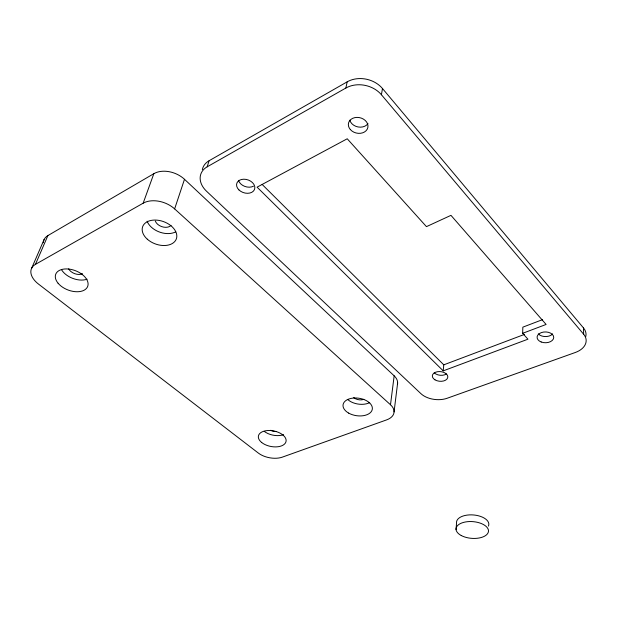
<?xml version="1.0" encoding="UTF-8"?>
<svg xmlns="http://www.w3.org/2000/svg" width="617" height="617" viewBox="0 0 617 617"><rect width="100%" height="100%" fill="white"/><g stroke="black" fill="none" stroke-linecap="round" stroke-linejoin="round"><path stroke-width="0.93" d="M522.653 333.319L546.107 324.449L450.965 215.348L426.455 226.64L347.232 138.779L257.088 187.159L443.23 370.856L527.944 339.196L522.653 333.319L522.838 327.157L542.598 319.614M456.063 529.587L456.541 522.954A16.196 8.422 4.4 0 1 473.972 515.002A16.196 8.422 4.4 0 1 488.44 526.093M443.23 370.856L443.77 364.832L262.14 184.437M394.062 411.894L397.626 383.026M47.887 235.586L35.447 264.369A21.518 12.88 21.4 0 0 38.47 284.059L258.322 453.055A17.384 9.633 11 0 0 282.331 457.135L386.604 419.892A18.471 11.006 7.8 0 0 390.499 404.76L394.163 375.822L184.491 179.292A22.22 15.394 21.3 0 0 153.841 173.685L47.887 235.586A21.009 12.996 22.2 0 0 43.298 242.743M209.094 160.736L207.165 166.829A23.546 16.867 19.3 0 0 206.572 191.262L420.917 393.654A19.158 11.808 5.4 0 0 447.225 398.235L575.299 352.492A20.839 13.458 -0.5 0 0 583.636 334.206L381.414 94.74L382.486 88.532A25.112 20.407 13.6 0 0 347.163 81.845L209.094 160.736A23.415 16.875 19.5 0 0 202.33 169.644M207.165 166.829L345.882 88.023L347.163 81.845M390.499 404.76L174.634 208.893L184.491 179.292M35.447 264.369L143.159 203.186L153.841 173.685M31.675 268.171L44.154 239.427M443.77 364.832L524.519 334.383M382.486 88.532L583.528 327.989A20.739 13.481 -0.6 0 1 585.78 336.566M155.33 221.102L156.224 222.737A8.869 5.962 20.2 0 0 171.032 225.413M583.528 327.989L583.636 334.206M143.159 203.186A22.783 15.317 20.5 0 1 174.634 208.893M394.163 375.822A18.078 11.152 7.8 0 1 397.41 384.468M275.915 431.561A6.988 3.972 11.2 0 1 270.763 430.28M363.86 399.338A7.335 4.435 8.5 0 1 353.688 397.572M82.501 273.686A8.468 5.191 21.1 0 1 72.868 272.83L71.102 271.665A8.468 5.191 21.1 0 1 68.718 268.819M253.487 186.187A9.317 6.764 18.2 0 1 238.517 180.357M446.446 373.964A7.736 4.867 5.3 0 1 434.268 372.845M552.631 333.92A8.276 5.422 0.3 0 1 538.332 333.874M367.979 123.593A9.864 7.874 13.1 0 1 358.068 126.963A9.864 7.874 13.1 0 1 349.808 120.184M345.882 88.023A25.258 20.415 13.4 0 1 381.414 94.74M283.589 434.661A13.967 7.952 11.2 0 1 264.269 431.36M369.676 402.623A14.661 8.869 8.5 0 1 347.98 399.731M87.097 279.208A16.944 10.381 21.1 0 1 61.469 269.606M175.745 231.83A17.739 11.924 20.2 0 1 147.108 221.202M261.685 442.505A14.083 7.898 11.1 0 0 285.355 443.083A14.083 7.898 11.1 0 0 269.66 430.489A14.083 7.898 11.1 0 0 261.685 442.505M348.659 413.097A14.793 8.815 8.5 0 0 372.236 409.572A14.793 8.815 8.5 0 0 352.184 398.204A14.793 8.815 8.5 0 0 348.659 413.097M58.091 283.242A17.106 10.342 20.8 0 0 86.442 288.44A17.106 10.342 20.8 0 0 70.554 269.32A17.106 10.342 20.8 0 0 58.091 283.242M147.293 239.188A17.924 11.893 19.9 0 0 176.254 239.134A17.924 11.893 19.9 0 0 154.944 220.053A17.924 11.893 19.9 0 0 147.293 239.188M238.902 189.882A9.363 6.756 18 0 0 254.397 189.681A9.363 6.756 18 0 0 243.8 179.208A9.363 6.756 18 0 0 238.902 189.882M350.333 129.547A9.926 7.882 13 0 0 367.223 129.208A9.926 7.882 13 0 0 356.919 117.392A9.926 7.882 13 0 0 350.333 129.547M434.985 379.825A7.774 4.851 5.3 0 0 447.68 377.805A7.774 4.851 5.3 0 0 437.561 371.704A7.774 4.851 5.3 0 0 434.985 379.825M541.202 341.995A8.322 5.406 0.4 0 0 553.727 337.414A8.322 5.406 0.4 0 0 541.294 332.625A8.322 5.406 0.4 0 0 541.202 341.995M461.246 535.525A16.273 8.383 4.5 0 0 488.101 532.749A16.273 8.383 4.5 0 0 467.455 521.689A16.273 8.383 4.5 0 0 461.246 535.525"/></g></svg>
